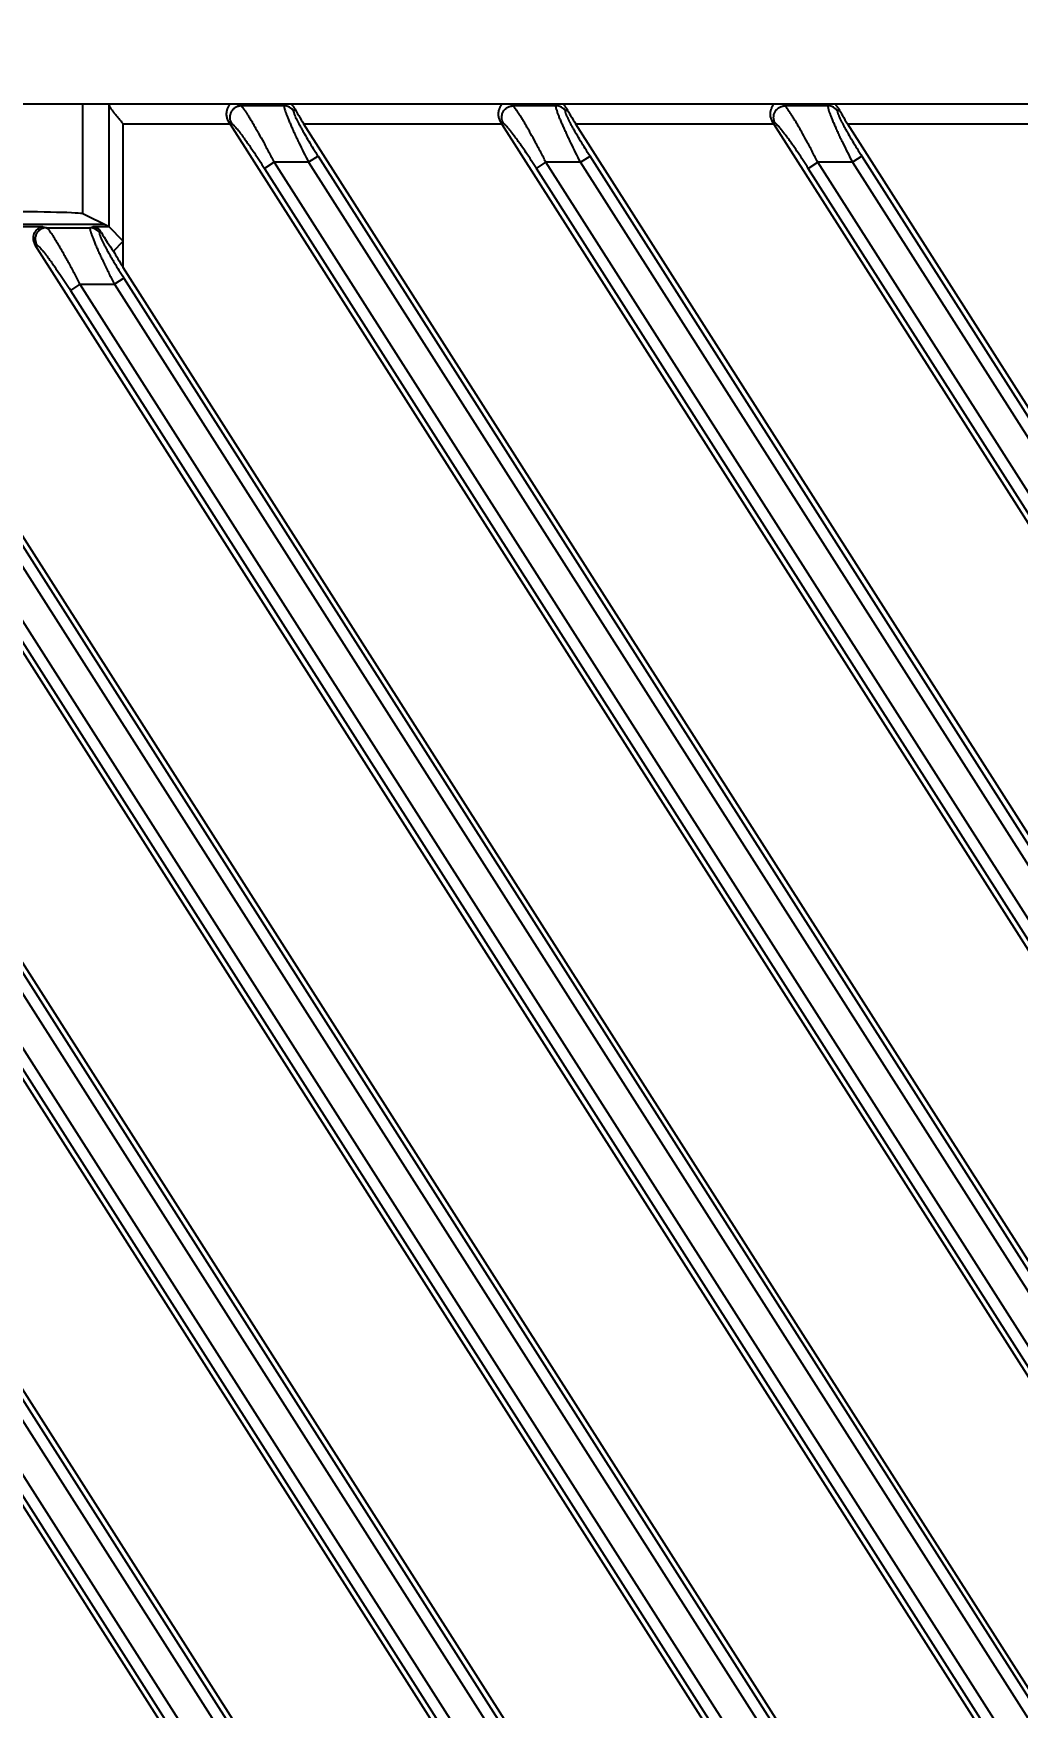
# Model space of a CAD drawing. Header units: millimetres. Extents: x 620 to 19791, y 2539 to 6969.
# Drawn here: x 3043 to 3077.8, y 3931.7 to 3990.9 of the extents above; entities that cross this region are included whole.
import ezdxf

# ---------------------------------------------------------------- set-up
doc = ezdxf.new("R2010")
doc.units = ezdxf.units.MM
doc.styles.get("Standard").update_dxf_attribs({"font": 'arial.ttf'})
doc.dimstyles.new('缩小5倍', dxfattribs={"dimtxt": 40, "dimasz": 20, "dimexe": 1, "dimexo": 0.2, "dimgap": 0, "dimtad": 1, "dimtoh": 1, "dimdec": 1, "dimzin": 9, "dimdsep": 46, "dimtxsty": 'Standard', "dimblk": '_FILLED', "dimcen": 0.2, "dimclrd": 256, "dimclre": 256, "dimclrt": 256, "dimadec": 1, "dimazin": 2, "dimtfac": 1, "dimtdec": 1, "dimtofl": 0, "dimtmove": 0, "dimatfit": 3, "dimldrblk": '_FILLED', "dimfxl": 1, "dimtolj": 1, "dimtzin": 0, "dimarcsym": 0})

# ---------------------------------------------------------------- blocks, each defined once
blk = doc.blocks.new('_FILLED')
at = {"color": 0, "linetype": 'ByBlock'}
blk.add_solid([(0, 0), (-1, 0.15), (-1, -0.15)], dxfattribs=at)
blk = doc.blocks.new('*D4')
at = {"lineweight": -2, "transparency": 16777216}
for p, q in [((2541.204, 3961.078), (2541.204, 4164.391)), ((3108.204, 3961.078), (3108.204, 4164.391)), ((2561.204, 4163.391), (3088.204, 4163.391))]:
    blk.add_line(p, q, dxfattribs=at)
at = {"layer": 'Defpoints', "color": 0, "transparency": 16777216}
for p in [(3108.204, 4163.391), (2541.204, 3960.878), (3108.204, 3960.878)]:
    blk.add_point(p, dxfattribs=at)
at = {"lineweight": -2, "transparency": 16777216, "xscale": 20, "yscale": 20, "zscale": 20, "rotation": 180}
blk.add_blockref('_FILLED', (2541.204, 4163.391), dxfattribs=at)
at = {"lineweight": -2, "transparency": 16777216, "xscale": 20, "yscale": 20, "zscale": 20}
blk.add_blockref('_FILLED', (3108.204, 4163.391), dxfattribs=at)
at = {"lineweight": 5, "transparency": 16777216, "insert": (2824.704, 4189.284), "char_height": 40, "attachment_point": 5}
blk.add_mtext('\\A1;567mm [1\'-10 3/8"]', dxfattribs=at)
blk = doc.blocks.new('*D6')
at = {"lineweight": -2, "transparency": 16777216}
for p, q in [((2559.704, 3963.578), (2559.704, 4079.175)), ((3089.704, 3963.578), (3089.704, 4079.175)), ((2579.704, 4078.175), (3069.704, 4078.175))]:
    blk.add_line(p, q, dxfattribs=at)
at = {"layer": 'Defpoints', "color": 0, "transparency": 16777216}
for p in [(3089.704, 4078.175), (2559.704, 3963.378), (3089.704, 3963.378)]:
    blk.add_point(p, dxfattribs=at)
at = {"lineweight": -2, "transparency": 16777216, "xscale": 20, "yscale": 20, "zscale": 20, "rotation": 180}
blk.add_blockref('_FILLED', (2559.704, 4078.175), dxfattribs=at)
at = {"lineweight": -2, "transparency": 16777216, "xscale": 20, "yscale": 20, "zscale": 20}
blk.add_blockref('_FILLED', (3089.704, 4078.175), dxfattribs=at)
at = {"lineweight": 5, "transparency": 16777216, "insert": (2824.704, 4104.069), "char_height": 40, "attachment_point": 5}
blk.add_mtext('\\A1;530mm [1\'-8 7/8"]', dxfattribs=at)

msp = doc.modelspace()

# ---------------------------------------------------------------- linework, layer by layer
at = {"color": 7, "linetype": 'Continuous'}
for p, q in [((3124.70388, 3988.37829), (2524.70388, 3988.37829)), ((3044.75231, 3984.50662), (3044.75231, 3988.37829)), ((3045.67905, 3984.04339), (3045.67905, 3988.34075)), ((3050.22773, 3988.37829), (3050.33526, 3988.3193)), ((3051.85894, 3988.3193), (3050.33526, 3988.3193)), ((3051.89131, 3988.37829), (3051.85894, 3988.3193)), ((3052.23946, 3988.21594), (3052.19501, 3988.13492)), ((3059.93935, 3988.3193), (3059.83181, 3988.37829)), ((3061.46302, 3988.3193), (3059.93935, 3988.3193)), ((3061.46302, 3988.3193), (3061.49539, 3988.37829)), ((3061.84354, 3988.21594), (3061.79909, 3988.13492)), ((3069.54343, 3988.3193), (3069.43589, 3988.37829)), ((3071.0671, 3988.3193), (3069.54343, 3988.3193)), ((3071.09947, 3988.37829), (3071.0671, 3988.3193)), ((3071.44762, 3988.21594), (3071.40317, 3988.13492)), ((3049.94735, 3987.67829), (3046.17836, 3987.67829)), ((3046.17836, 3982.61358), (3046.17836, 3987.67829)), ((3049.89077, 3987.7662), (3049.99919, 3987.70672)), ((3049.94735, 3987.67829), (3119.62145, 3878.31186)), ((3059.55143, 3987.67829), (3052.55587, 3987.67829)), ((3120.2936, 3881.35136), (3052.55587, 3987.67829)), ((3059.60327, 3987.70672), (3059.49486, 3987.7662)), ((3059.55143, 3987.67829), (3123.96933, 3886.56245)), ((3069.15551, 3987.67829), (3062.15995, 3987.67829)), ((3124.00388, 3890.60276), (3062.15995, 3987.67829)), ((3069.20735, 3987.70672), (3069.09894, 3987.7662)), ((3069.15551, 3987.67829), (3083.23206, 3965.58254)), ((3078.75959, 3987.67829), (3071.76403, 3987.67829)), ((3083.96678, 3968.5238), (3071.76403, 3987.67829)), ((3053.05894, 3986.54101), (3052.72286, 3986.32691)), ((3053.05894, 3986.54101), (3118.67904, 3883.53808)), ((3062.32695, 3986.32691), (3062.66302, 3986.54101)), ((3122.98857, 3891.84886), (3062.66302, 3986.54101)), ((3072.2671, 3986.54101), (3071.93103, 3986.32691)), ((3072.2671, 3986.54101), (3084.03048, 3968.0762)), ((3051.50221, 3986.32691), (3051.16613, 3986.11281)), ((3051.16613, 3986.11281), (3118.0069, 3881.19383)), ((3052.72286, 3986.32691), (3051.50221, 3986.32691)), ((3051.50221, 3986.32691), (3118.34297, 3881.40793)), ((3052.72286, 3986.32691), (3118.34297, 3883.32398)), ((3060.77022, 3986.11281), (3061.10629, 3986.32691)), ((3122.31642, 3889.50461), (3060.77022, 3986.11281)), ((3062.32695, 3986.32691), (3061.10629, 3986.32691)), ((3122.6525, 3889.71871), (3061.10629, 3986.32691)), ((3122.6525, 3891.63476), (3062.32695, 3986.32691)), ((3070.3743, 3986.11281), (3070.71037, 3986.32691)), ((3083.57539, 3965.39124), (3070.3743, 3986.11281)), ((3071.93103, 3986.32691), (3070.71037, 3986.32691)), ((3083.91146, 3965.60535), (3070.71037, 3986.32691)), ((3071.93103, 3986.32691), (3083.69441, 3967.8621)), ((3045.50473, 3984.13067), (2987.90303, 3984.13067)), ((3043.33786, 3984.04391), (3035.49331, 3984.04391)), ((3043.33786, 3984.04391), (3043.46301, 3984.01669)), ((3045.67836, 3984.04391), (3044.75231, 3984.50662)), ((3045.00692, 3984.01669), (3045.09739, 3984.04391)), ((3045.67836, 3984.04391), (3045.09739, 3984.04391)), ((3046.17836, 3983.54408), (3045.67905, 3984.04339)), ((3124.00388, 3815.22582), (3016.77333, 3983.54408)), ((3124.00388, 3830.30121), (3026.37741, 3983.54408)), ((3119.86967, 3851.86601), (3035.98149, 3983.54408)), ((3043.46301, 3984.01669), (3045.00692, 3984.01669)), ((3045.40222, 3983.84875), (3045.343, 3983.83093)), ((3045.82549, 3983.19121), (3046.17836, 3983.54408)), ((3014.24524, 3983.41783), (3123.96933, 3811.18551)), ((3023.84932, 3983.41783), (3123.96933, 3826.26089)), ((3033.4534, 3983.41783), (3119.62145, 3848.16109)), ((3043.05748, 3983.41783), (3043.12693, 3983.40273)), ((3043.05748, 3983.41783), (3119.62145, 3863.23648)), ((3120.2936, 3866.27597), (3046.17836, 3982.61358)), ((3122.31642, 3814.12767), (3015.49528, 3981.80328)), ((3122.6525, 3814.34177), (3015.83135, 3982.01738)), ((3122.6525, 3816.25782), (3017.05201, 3982.01738)), ((3122.98857, 3816.47192), (3017.38808, 3982.23148)), ((3122.31642, 3829.20306), (3025.09936, 3981.80328)), ((3122.6525, 3829.41716), (3025.43544, 3982.01738)), ((3122.6525, 3831.33321), (3026.65609, 3982.01738)), ((3122.98857, 3831.54731), (3026.99217, 3982.23148)), ((3034.70344, 3981.80328), (3118.0069, 3851.04305)), ((3035.03952, 3982.01738), (3118.34297, 3851.25715)), ((3036.26017, 3982.01738), (3118.34297, 3853.1732)), ((3036.59625, 3982.23148), (3118.67904, 3853.3873)), ((3044.6436, 3982.01738), (3044.30753, 3981.80328)), ((3044.30753, 3981.80328), (3118.0069, 3866.11844)), ((3044.6436, 3982.01738), (3045.86426, 3982.01738)), ((3044.6436, 3982.01738), (3118.34297, 3866.33254)), ((3046.20033, 3982.23148), (3045.86426, 3982.01738)), ((3045.86426, 3982.01738), (3118.34297, 3868.24859)), ((3046.20033, 3982.23148), (3118.67904, 3868.46269))]:
    msp.add_line(p, q, dxfattribs=at)
for centre, radius, start, end in [((3051.85714, 3987.91754), 0.40177, 32.7567628, 89.7432372), ((3061.46122, 3987.91754), 0.40177, 32.7567604, 89.7432396), ((3071.0653, 3987.91754), 0.40177, 32.7567628, 89.7432372), ((3045.00559, 3983.61746), 0.39925, 32.3207193, 89.8089141)]:
    msp.add_arc(centre, radius, start, end, dxfattribs=at)
for centre, major_axis, ratio, start_param, end_param in [((3045.6672, 3987.67829), (0, 0.7), 0.05240778, -0.3290003, 0), ((3052.62848, 3987.67829), (-0.44888, 0.69922), 0.07362361, 0.64774565, 1.52356709), ((3062.23256, 3987.67829), (-0.44888, 0.69922), 0.07362361, 0.64774565, 1.52356709), ((3071.83664, 3987.67829), (-0.44888, 0.69922), 0.07362361, 0.64774565, 1.52356709), ((3049.87474, 3987.67829), (-0.44888, 0.69922), 0.07362361, -1.61802557, -1.49211468), ((3059.47882, 3987.67829), (-0.44888, 0.69922), 0.07362361, -1.61802557, -1.49211468), ((3069.0829, 3987.67829), (-0.44888, 0.69922), 0.07362361, -1.61802557, -1.49211468), ((3041.75642, 3984.50251), (3, 0), 0.02618592, 0.05235988, 1.57079633), ((3045.67768, 3983.54408), (0, 0.5), 0.05240778, -0.05235988, -0.02617994), ((3043.39775, 3983.63102), (0.39382, -0.08564), 0.99249247, -2.70686945, -2.36400105), ((3045.63744, 3983.54408), (-0.32063, 0.49944), 0.07362361, 0.86834516, 2.30703521), ((3046.17836, 3982.69499), (-0.49864, 0.78871), 0.04675252, 0.86114355, 1.64461168)]:
    msp.add_ellipse(centre, major_axis=major_axis, ratio=ratio, start_param=start_param, end_param=end_param, dxfattribs=at)
for points, knots in [([(3045.67905, 3988.34075), (3045.67962, 3988.33706), (3045.68147, 3988.32921), (3045.68571, 3988.31701), (3045.69151, 3988.30363), (3045.70163, 3988.28345), (3045.71769, 3988.256), (3045.74065, 3988.22092), (3045.76736, 3988.18297), (3045.80824, 3988.12773), (3045.86502, 3988.055), (3045.93829, 3987.96464), (3046.01609, 3987.87086), (3046.09659, 3987.77505), (3046.151, 3987.71067), (3046.17836, 3987.67829)], [0, 0, 0, 0, 0.01346267, 0.02895786, 0.0464714, 0.06593193, 0.11024824, 0.16092215, 0.2169327, 0.27736052, 0.40842857, 0.54924833, 0.69637445, 0.84732, 1, 1, 1, 1]), ([(3049.90195, 3988.37829), (3049.90473, 3988.37829), (3049.90868, 3988.37805), (3049.91348, 3988.37683), (3049.91631, 3988.37558), (3049.91856, 3988.37393), (3049.92076, 3988.3711), (3049.92156, 3988.36734), (3049.92125, 3988.36334), (3049.92016, 3988.35834), (3049.9174, 3988.35128), (3049.91274, 3988.34193), (3049.90681, 3988.33125), (3049.89992, 3988.31928), (3049.89231, 3988.30606), (3049.88428, 3988.29159), (3049.87291, 3988.27007), (3049.85874, 3988.24022), (3049.84329, 3988.20058), (3049.83008, 3988.15628), (3049.8202, 3988.10754), (3049.81477, 3988.05474), (3049.81489, 3987.99854), (3049.82167, 3987.93994), (3049.836, 3987.88031), (3049.85855, 3987.82143), (3049.87912, 3987.78413), (3049.89077, 3987.7662)], [0, 0, 0, 0, 0.01257702, 0.01781054, 0.02241465, 0.0265236, 0.03037052, 0.03842193, 0.04317076, 0.04857674, 0.06155964, 0.0774419, 0.09599931, 0.11697772, 0.14012676, 0.1652091, 0.19206468, 0.25060072, 0.31501815, 0.38494196, 0.46013615, 0.54038439, 0.62539426, 0.71467579, 0.80748501, 0.90293529, 1, 1, 1, 1]), ([(3050.33526, 3988.3193), (3050.30033, 3988.31882), (3050.2301, 3988.30836), (3050.13267, 3988.26556), (3050.0494, 3988.19866), (3049.98617, 3988.11234), (3049.94734, 3988.01263), (3049.93566, 3987.90645), (3049.95191, 3987.80129), (3049.98083, 3987.73644), (3049.99919, 3987.70672)], [0, 0, 0, 0, 0.12430884, 0.24913682, 0.37443478, 0.5, 0.62556522, 0.75086319, 0.87569116, 1, 1, 1, 1]), ([(3050.33526, 3988.3193), (3050.34014, 3988.31595), (3050.35054, 3988.30731), (3050.36663, 3988.29126), (3050.38503, 3988.27057), (3050.40564, 3988.24534), (3050.42839, 3988.21567), (3050.46318, 3988.168), (3050.51103, 3988.09827), (3050.57295, 3988.00308), (3050.64105, 3987.89402), (3050.71453, 3987.77247), (3050.79263, 3987.63978), (3050.87461, 3987.49728), (3050.99051, 3987.29175), (3051.13995, 3987.01936), (3051.32115, 3986.6788), (3051.44181, 3986.44542), (3051.50221, 3986.32691)], [0, 0, 0, 0, 0.00766404, 0.0174775, 0.02944702, 0.04354253, 0.05971558, 0.07790581, 0.12004581, 0.16934216, 0.22513027, 0.28673382, 0.35348578, 0.42473894, 0.49986984, 0.65939858, 0.82754437, 1, 1, 1, 1]), ([(3051.85894, 3988.3193), (3051.85826, 3988.31774), (3051.85717, 3988.31414), (3051.85589, 3988.30528), (3051.85618, 3988.29115), (3051.85881, 3988.27082), (3051.86382, 3988.24591), (3051.87121, 3988.21651), (3051.8851, 3988.16842), (3051.90854, 3988.09807), (3051.94385, 3988.00233), (3051.98739, 3987.89217), (3052.03848, 3987.7691), (3052.09644, 3987.63468), (3052.16053, 3987.49049), (3052.23004, 3987.33806), (3052.30424, 3987.17883), (3052.40986, 3986.95653), (3052.54889, 3986.67147), (3052.66394, 3986.44252), (3052.72286, 3986.32691)], [0, 0, 0, 0, 0.00233725, 0.0051415, 0.01230877, 0.02169236, 0.03334339, 0.04726217, 0.06342158, 0.10224926, 0.14929847, 0.20390165, 0.26531176, 0.33274472, 0.405412, 0.48254047, 0.56338584, 0.64724509, 0.82136559, 1, 1, 1, 1]), ([(3052.23946, 3988.21594), (3052.23315, 3988.22825), (3052.22005, 3988.25143), (3052.19882, 3988.28316), (3052.18085, 3988.30664), (3052.16712, 3988.32332), (3052.15778, 3988.3343), (3052.14932, 3988.34415), (3052.142, 3988.3528), (3052.13611, 3988.36022), (3052.13235, 3988.36571), (3052.13044, 3988.36954), (3052.12947, 3988.37229), (3052.12938, 3988.37504), (3052.13091, 3988.37687), (3052.13258, 3988.37773), (3052.13474, 3988.37821), (3052.13634, 3988.37829), (3052.13722, 3988.37829)], [0, 0, 0, 0, 0.20431742, 0.39289582, 0.56340269, 0.64080562, 0.71209163, 0.77632746, 0.8325289, 0.87952523, 0.91623258, 0.9305912, 0.94239371, 0.95973252, 0.96750106, 0.97630911, 0.98700364, 1, 1, 1, 1]), ([(3059.50604, 3988.37829), (3059.50881, 3988.37829), (3059.51276, 3988.37805), (3059.51756, 3988.37683), (3059.52039, 3988.37558), (3059.52264, 3988.37393), (3059.52484, 3988.3711), (3059.52564, 3988.36734), (3059.52533, 3988.36334), (3059.52424, 3988.35834), (3059.52149, 3988.35128), (3059.51682, 3988.34193), (3059.51089, 3988.33125), (3059.504, 3988.31928), (3059.49639, 3988.30606), (3059.48836, 3988.29159), (3059.47699, 3988.27007), (3059.46282, 3988.24022), (3059.44737, 3988.20058), (3059.43416, 3988.15628), (3059.42428, 3988.10754), (3059.41885, 3988.05474), (3059.41898, 3987.99854), (3059.42575, 3987.93994), (3059.44009, 3987.88031), (3059.46263, 3987.82143), (3059.4832, 3987.78413), (3059.49486, 3987.7662)], [0, 0, 0, 0, 0.01257702, 0.01781054, 0.02241465, 0.0265236, 0.03037052, 0.03842193, 0.04317076, 0.04857674, 0.06155964, 0.07744191, 0.09599931, 0.11697772, 0.14012676, 0.16520911, 0.19206469, 0.25060072, 0.31501815, 0.38494195, 0.46013614, 0.54038439, 0.62539426, 0.71467579, 0.80748501, 0.90293529, 1, 1, 1, 1]), ([(3059.60327, 3987.70672), (3059.58491, 3987.73644), (3059.55599, 3987.80129), (3059.53974, 3987.90645), (3059.55142, 3988.01263), (3059.59025, 3988.11234), (3059.65348, 3988.19866), (3059.73675, 3988.26556), (3059.83418, 3988.30836), (3059.90441, 3988.31882), (3059.93935, 3988.3193)], [0, 0, 0, 0, 0.12430883, 0.2491368, 0.37443477, 0.5, 0.62556523, 0.7508632, 0.87569117, 1, 1, 1, 1]), ([(3061.10629, 3986.32691), (3061.04589, 3986.44542), (3060.92523, 3986.6788), (3060.74403, 3987.01936), (3060.59459, 3987.29176), (3060.47869, 3987.49729), (3060.39671, 3987.63979), (3060.31862, 3987.77247), (3060.24513, 3987.89402), (3060.17704, 3988.00308), (3060.11511, 3988.09827), (3060.06726, 3988.168), (3060.03247, 3988.21567), (3060.00972, 3988.24533), (3059.98911, 3988.27057), (3059.97071, 3988.29126), (3059.95462, 3988.30731), (3059.94422, 3988.31595), (3059.93935, 3988.3193)], [0, 0, 0, 0, 0.17245735, 0.34060402, 0.50013324, 0.57526366, 0.64651599, 0.71326702, 0.77486973, 0.83065721, 0.87995311, 0.92209298, 0.9402833, 0.95645648, 0.97055233, 0.98252214, 0.99233585, 1, 1, 1, 1]), ([(3062.32695, 3986.32691), (3062.26803, 3986.44251), (3062.15297, 3986.67146), (3062.01395, 3986.95652), (3061.90833, 3987.17882), (3061.83413, 3987.33804), (3061.76462, 3987.49047), (3061.70053, 3987.63466), (3061.64257, 3987.76907), (3061.59148, 3987.89215), (3061.54794, 3988.00231), (3061.51262, 3988.09806), (3061.48918, 3988.1684), (3061.4753, 3988.2165), (3061.46791, 3988.2459), (3061.46289, 3988.27081), (3061.46026, 3988.29114), (3061.45997, 3988.30528), (3061.46125, 3988.31414), (3061.46234, 3988.31774), (3061.46302, 3988.3193)], [0, 0, 0, 0, 0.17862961, 0.35274656, 0.43660497, 0.51745044, 0.59457792, 0.66724445, 0.73467739, 0.79608748, 0.85069131, 0.89774174, 0.93657107, 0.95273152, 0.96665189, 0.97830457, 0.98768958, 0.99485788, 0.99766249, 1, 1, 1, 1]), ([(3061.84354, 3988.21594), (3061.83723, 3988.22825), (3061.82413, 3988.25143), (3061.8029, 3988.28316), (3061.78493, 3988.30664), (3061.7712, 3988.32332), (3061.76186, 3988.3343), (3061.7534, 3988.34415), (3061.74608, 3988.3528), (3061.74019, 3988.36022), (3061.73643, 3988.36571), (3061.73452, 3988.36954), (3061.73356, 3988.37229), (3061.73346, 3988.37504), (3061.73499, 3988.37687), (3061.73666, 3988.37773), (3061.73882, 3988.37821), (3061.74043, 3988.37829), (3061.7413, 3988.37829)], [0, 0, 0, 0, 0.20431744, 0.39289585, 0.56340273, 0.64080564, 0.71209165, 0.77632748, 0.83252891, 0.87952524, 0.91623259, 0.93059121, 0.94239371, 0.95973252, 0.96750106, 0.9763091, 0.98700364, 1, 1, 1, 1]), ([(3069.11012, 3988.37829), (3069.11289, 3988.37829), (3069.11684, 3988.37805), (3069.12164, 3988.37683), (3069.12447, 3988.37558), (3069.12673, 3988.37393), (3069.12892, 3988.3711), (3069.12972, 3988.36734), (3069.12942, 3988.36334), (3069.12832, 3988.35834), (3069.12557, 3988.35128), (3069.1209, 3988.34193), (3069.11498, 3988.33125), (3069.10808, 3988.31928), (3069.10048, 3988.30606), (3069.09244, 3988.29159), (3069.08107, 3988.27007), (3069.0669, 3988.24022), (3069.05146, 3988.20058), (3069.03824, 3988.15628), (3069.02836, 3988.10754), (3069.02293, 3988.05474), (3069.02306, 3987.99854), (3069.02983, 3987.93994), (3069.04417, 3987.88031), (3069.06671, 3987.82143), (3069.08728, 3987.78413), (3069.09894, 3987.7662)], [0, 0, 0, 0, 0.01257702, 0.01781054, 0.02241465, 0.0265236, 0.03037052, 0.03842193, 0.04317076, 0.04857674, 0.06155964, 0.07744191, 0.09599931, 0.11697772, 0.14012676, 0.16520911, 0.19206469, 0.25060072, 0.31501815, 0.38494195, 0.46013614, 0.54038439, 0.62539426, 0.71467579, 0.80748501, 0.90293529, 1, 1, 1, 1]), ([(3069.20735, 3987.70672), (3069.18899, 3987.73644), (3069.16007, 3987.80129), (3069.14382, 3987.90645), (3069.1555, 3988.01263), (3069.19433, 3988.11234), (3069.25756, 3988.19866), (3069.34083, 3988.26556), (3069.43826, 3988.30836), (3069.50849, 3988.31882), (3069.54343, 3988.3193)], [0, 0, 0, 0, 0.12430883, 0.2491368, 0.37443477, 0.5, 0.62556523, 0.7508632, 0.87569117, 1, 1, 1, 1]), ([(3070.71037, 3986.32691), (3070.64997, 3986.44542), (3070.52931, 3986.6788), (3070.34811, 3987.01936), (3070.19867, 3987.29176), (3070.08277, 3987.49729), (3070.00079, 3987.63979), (3069.9227, 3987.77247), (3069.84921, 3987.89402), (3069.78112, 3988.00308), (3069.7192, 3988.09827), (3069.67134, 3988.168), (3069.63655, 3988.21567), (3069.61381, 3988.24533), (3069.59319, 3988.27057), (3069.57479, 3988.29126), (3069.5587, 3988.30731), (3069.5483, 3988.31595), (3069.54343, 3988.3193)], [0, 0, 0, 0, 0.17245735, 0.34060402, 0.50013324, 0.57526366, 0.64651599, 0.71326702, 0.77486973, 0.83065721, 0.87995311, 0.92209298, 0.9402833, 0.95645648, 0.97055233, 0.98252214, 0.99233585, 1, 1, 1, 1]), ([(3071.0671, 3988.3193), (3071.06642, 3988.31774), (3071.06533, 3988.31414), (3071.06405, 3988.30528), (3071.06434, 3988.29115), (3071.06697, 3988.27082), (3071.07199, 3988.24591), (3071.07938, 3988.21651), (3071.09326, 3988.16842), (3071.1167, 3988.09807), (3071.15202, 3988.00233), (3071.19555, 3987.89217), (3071.24664, 3987.7691), (3071.3046, 3987.63468), (3071.3687, 3987.49049), (3071.4382, 3987.33806), (3071.5124, 3987.17883), (3071.61802, 3986.95653), (3071.75705, 3986.67147), (3071.87211, 3986.44252), (3071.93103, 3986.32691)], [0, 0, 0, 0, 0.00233725, 0.0051415, 0.01230877, 0.02169236, 0.03334339, 0.04726217, 0.06342158, 0.10224926, 0.14929847, 0.20390165, 0.26531176, 0.33274472, 0.405412, 0.48254047, 0.56338584, 0.64724509, 0.82136559, 1, 1, 1, 1]), ([(3071.44762, 3988.21594), (3071.44131, 3988.22825), (3071.42821, 3988.25143), (3071.40698, 3988.28316), (3071.38901, 3988.30664), (3071.37528, 3988.32332), (3071.36594, 3988.3343), (3071.35748, 3988.34415), (3071.35016, 3988.3528), (3071.34428, 3988.36022), (3071.34051, 3988.36571), (3071.3386, 3988.36954), (3071.33764, 3988.37229), (3071.33754, 3988.37504), (3071.33907, 3988.37687), (3071.34074, 3988.37773), (3071.3429, 3988.37821), (3071.34451, 3988.37829), (3071.34539, 3988.37829)], [0, 0, 0, 0, 0.20431742, 0.39289582, 0.56340269, 0.64080562, 0.71209163, 0.77632746, 0.8325289, 0.87952523, 0.91623258, 0.9305912, 0.94239371, 0.95973252, 0.96750106, 0.97630911, 0.98700364, 1, 1, 1, 1]), ([(3049.99919, 3987.70672), (3050.00418, 3987.70398), (3050.0149, 3987.69684), (3050.03163, 3987.68339), (3050.05076, 3987.66604), (3050.07217, 3987.64492), (3050.09574, 3987.62015), (3050.13156, 3987.58061), (3050.18066, 3987.52305), (3050.24397, 3987.44483), (3050.31312, 3987.35588), (3050.38725, 3987.25744), (3050.46557, 3987.15069), (3050.54734, 3987.03672), (3050.66211, 3986.87359), (3050.80949, 3986.65841), (3050.9879, 3986.38996), (3051.10669, 3986.20611), (3051.16613, 3986.11281)], [0, 0, 0, 0, 0.00861548, 0.01945506, 0.03250532, 0.04771376, 0.06500856, 0.08430547, 0.12852608, 0.17959919, 0.23674199, 0.29920162, 0.36627417, 0.43730938, 0.51170719, 0.66841849, 0.83240191, 1, 1, 1, 1]), ([(3052.19501, 3988.13492), (3052.19351, 3988.13219), (3052.19238, 3988.12703), (3052.19207, 3988.1196), (3052.19265, 3988.10954), (3052.19522, 3988.09453), (3052.2006, 3988.07374), (3052.20848, 3988.04919), (3052.21881, 3988.021), (3052.23155, 3987.98929), (3052.25265, 3987.94023), (3052.28468, 3987.87144), (3052.32969, 3987.78097), (3052.38206, 3987.68061), (3052.44098, 3987.5718), (3052.50561, 3987.45593), (3052.60023, 3987.29042), (3052.72763, 3987.07461), (3052.88934, 3986.80965), (3053.00162, 3986.63098), (3053.05894, 3986.54101)], [0, 0, 0, 0, 0.00513139, 0.00842825, 0.01227121, 0.02168354, 0.03346405, 0.04762191, 0.06412364, 0.08290529, 0.1038896, 0.15207653, 0.20784634, 0.27029272, 0.33850562, 0.41161264, 0.48879839, 0.65247538, 0.824325, 1, 1, 1, 1]), ([(3060.77022, 3986.11281), (3060.71077, 3986.20611), (3060.59198, 3986.38996), (3060.41357, 3986.65842), (3060.26618, 3986.87359), (3060.15142, 3987.03672), (3060.06965, 3987.15069), (3059.99133, 3987.25744), (3059.9172, 3987.35588), (3059.84805, 3987.44483), (3059.78475, 3987.52305), (3059.73565, 3987.58061), (3059.69982, 3987.62015), (3059.67625, 3987.64492), (3059.65484, 3987.66604), (3059.63571, 3987.68339), (3059.61898, 3987.69684), (3059.60826, 3987.70398), (3059.60327, 3987.70672)], [0, 0, 0, 0, 0.16759959, 0.3315838, 0.48829557, 0.56269303, 0.63372748, 0.70079917, 0.76325798, 0.82040013, 0.87147276, 0.91569321, 0.93499019, 0.95228514, 0.96749393, 0.9805445, 0.99138436, 1, 1, 1, 1]), ([(3062.66302, 3986.54101), (3062.60571, 3986.63097), (3062.49342, 3986.80964), (3062.33171, 3987.0746), (3062.20431, 3987.29041), (3062.10969, 3987.45592), (3062.04507, 3987.57179), (3061.98615, 3987.68059), (3061.93377, 3987.78095), (3061.88877, 3987.87143), (3061.85674, 3987.94021), (3061.83564, 3987.98928), (3061.8229, 3988.02098), (3061.81256, 3988.04918), (3061.80468, 3988.07373), (3061.7993, 3988.09452), (3061.79673, 3988.10954), (3061.79615, 3988.1196), (3061.79646, 3988.12703), (3061.7976, 3988.13219), (3061.79909, 3988.13492)], [0, 0, 0, 0, 0.1756725, 0.34751936, 0.51119641, 0.58838076, 0.66148693, 0.72969961, 0.79214529, 0.84791499, 0.8961025, 0.91708689, 0.93586948, 0.95237199, 0.96653128, 0.97831341, 0.98772715, 0.99157067, 0.994868, 1, 1, 1, 1]), ([(3070.3743, 3986.11281), (3070.31485, 3986.20611), (3070.19607, 3986.38996), (3070.01765, 3986.65842), (3069.87027, 3986.87359), (3069.7555, 3987.03672), (3069.67373, 3987.15069), (3069.59541, 3987.25744), (3069.52128, 3987.35588), (3069.45213, 3987.44483), (3069.38883, 3987.52305), (3069.33973, 3987.58061), (3069.30391, 3987.62015), (3069.28033, 3987.64492), (3069.25892, 3987.66604), (3069.23979, 3987.68339), (3069.22306, 3987.69684), (3069.21234, 3987.70398), (3069.20735, 3987.70672)], [0, 0, 0, 0, 0.16759959, 0.3315838, 0.48829557, 0.56269303, 0.63372748, 0.70079917, 0.76325798, 0.82040013, 0.87147276, 0.91569321, 0.93499019, 0.95228514, 0.96749393, 0.9805445, 0.99138436, 1, 1, 1, 1]), ([(3071.40317, 3988.13492), (3071.40168, 3988.13219), (3071.40054, 3988.12703), (3071.40024, 3988.1196), (3071.40081, 3988.10954), (3071.40338, 3988.09453), (3071.40876, 3988.07374), (3071.41664, 3988.04919), (3071.42698, 3988.021), (3071.43971, 3987.98929), (3071.46082, 3987.94023), (3071.49285, 3987.87144), (3071.53785, 3987.78097), (3071.59023, 3987.68061), (3071.64914, 3987.5718), (3071.71377, 3987.45593), (3071.80839, 3987.29042), (3071.93579, 3987.07461), (3072.0975, 3986.80965), (3072.20979, 3986.63098), (3072.2671, 3986.54101)], [0, 0, 0, 0, 0.00513139, 0.00842825, 0.01227121, 0.02168354, 0.03346405, 0.04762191, 0.06412364, 0.08290529, 0.1038896, 0.15207653, 0.20784634, 0.27029272, 0.33850562, 0.41161264, 0.48879839, 0.65247538, 0.824325, 1, 1, 1, 1]), ([(3043.33786, 3984.04391), (3043.31544, 3984.04316), (3043.26988, 3984.03655), (3043.20383, 3984.01157), (3043.14123, 3983.97103), (3043.09497, 3983.92471), (3043.06238, 3983.88002), (3043.03209, 3983.82757), (3043.00353, 3983.75138), (3042.98972, 3983.6497), (3042.99681, 3983.57907), (3043.00476, 3983.54408)], [0, 0, 0, 0, 0.09879323, 0.20083792, 0.30865351, 0.42478787, 0.48683671, 0.55183856, 0.69107013, 0.84197893, 1, 1, 1, 1]), ([(3045.40222, 3983.84875), (3045.38501, 3983.87962), (3045.34446, 3983.93462), (3045.26781, 3983.99606), (3045.18437, 3984.03339), (3045.12597, 3984.04299), (3045.09739, 3984.04391)], [0, 0, 0, 0, 0.28093376, 0.53571345, 0.77270813, 1, 1, 1, 1]), ([(3043.46301, 3984.01669), (3043.4278, 3984.01658), (3043.357, 3984.00681), (3043.25867, 3983.96459), (3043.17472, 3983.89783), (3043.11117, 3983.81124), (3043.07245, 3983.71094), (3043.06132, 3983.60399), (3043.07848, 3983.49799), (3043.10817, 3983.43268), (3043.12693, 3983.40273)], [0, 0, 0, 0, 0.12448754, 0.24916618, 0.37409919, 0.4992535, 0.62454269, 0.74984325, 0.87502062, 1, 1, 1, 1]), ([(3043.46301, 3984.01669), (3043.46484, 3984.0162), (3043.46875, 3984.01463), (3043.47473, 3984.01119), (3043.48137, 3984.00646), (3043.49177, 3983.99785), (3043.50621, 3983.98367), (3043.52508, 3983.96264), (3043.54636, 3983.93668), (3043.5798, 3983.89309), (3043.62651, 3983.82717), (3043.68768, 3983.73515), (3043.75587, 3983.62756), (3043.83019, 3983.50595), (3043.90978, 3983.37183), (3043.99379, 3983.2267), (3044.08144, 3983.072), (3044.17197, 3982.90913), (3044.29721, 3982.67984), (3044.45573, 3982.38238), (3044.5809, 3982.1404), (3044.6436, 3982.01738)], [0, 0, 0, 0, 0.00244337, 0.00539039, 0.00888001, 0.01293292, 0.0227628, 0.03490209, 0.04932241, 0.06597155, 0.10566603, 0.15333998, 0.20827019, 0.26970632, 0.33690108, 0.40912698, 0.48568265, 0.56589591, 0.64912618, 0.82216404, 1, 1, 1, 1]), ([(3045.00692, 3984.01669), (3045.00575, 3984.01625), (3045.00346, 3984.01482), (3045.00088, 3984.01134), (3044.99905, 3984.00665), (3044.9979, 3984.00074), (3044.9974, 3983.9936), (3044.99764, 3983.98154), (3044.99985, 3983.96329), (3045.00488, 3983.93778), (3045.01248, 3983.9074), (3045.02262, 3983.87227), (3045.03527, 3983.83252), (3045.05038, 3983.78834), (3045.06787, 3983.73988), (3045.08766, 3983.68736), (3045.11801, 3983.60962), (3045.16118, 3983.50393), (3045.2191, 3983.36804), (3045.2839, 3983.22108), (3045.35475, 3983.06476), (3045.43084, 3982.90074), (3045.53977, 3982.67073), (3045.68371, 3982.37507), (3045.80305, 3982.13747), (3045.86426, 3982.01738)], [0, 0, 0, 0, 0.00171486, 0.00360073, 0.00584472, 0.00856101, 0.0118144, 0.01564063, 0.02507835, 0.03695261, 0.0512658, 0.06798651, 0.08706214, 0.10842164, 0.13198522, 0.15766007, 0.18534923, 0.24635014, 0.31412469, 0.38779021, 0.46647613, 0.54934317, 0.6355946, 0.81527439, 1, 1, 1, 1]), ([(3045.343, 3983.83093), (3045.34183, 3983.83058), (3045.33956, 3983.82947), (3045.33688, 3983.82657), (3045.33501, 3983.82261), (3045.33388, 3983.81764), (3045.33346, 3983.81164), (3045.33384, 3983.80149), (3045.33634, 3983.78615), (3045.34181, 3983.76476), (3045.34997, 3983.73932), (3045.36077, 3983.70995), (3045.37417, 3983.67681), (3045.39007, 3983.64006), (3045.40839, 3983.59989), (3045.42902, 3983.5565), (3045.46046, 3983.4926), (3045.50482, 3983.40627), (3045.56386, 3983.29604), (3045.62932, 3983.17775), (3045.70032, 3983.05285), (3045.77601, 3982.92269), (3045.88346, 3982.74155), (3046.02447, 3982.51014), (3046.14085, 3982.32485), (3046.20033, 3982.23148)], [0, 0, 0, 0, 0.00199446, 0.00403813, 0.00635103, 0.00908986, 0.01235091, 0.01618901, 0.02570185, 0.03775391, 0.05235527, 0.06946891, 0.08902571, 0.1109347, 0.13509221, 0.16138135, 0.18968096, 0.25180286, 0.32044258, 0.39461128, 0.47338061, 0.5558988, 0.64139344, 0.81856309, 1, 1, 1, 1]), ([(3043.12693, 3983.40273), (3043.12881, 3983.40232), (3043.13283, 3983.40103), (3043.14183, 3983.39683), (3043.15469, 3983.3885), (3043.1718, 3983.37493), (3043.19149, 3983.35716), (3043.21365, 3983.33532), (3043.24821, 3983.29895), (3043.2963, 3983.24426), (3043.35904, 3983.1683), (3043.42847, 3983.08025), (3043.5036, 3982.98151), (3043.58351, 3982.87343), (3043.66736, 3982.75724), (3043.78567, 3982.58982), (3043.93805, 3982.36799), (3044.1228, 3982.09044), (3044.2459, 3981.90002), (3044.30753, 3981.80328)], [0, 0, 0, 0, 0.00289299, 0.00632219, 0.01489885, 0.02584479, 0.0391519, 0.05476635, 0.07260898, 0.11458652, 0.1642519, 0.22073463, 0.28318508, 0.35080381, 0.42285263, 0.49865204, 0.65905361, 0.82752372, 1, 1, 1, 1])]:
    msp.add_open_spline(points, degree=3, knots=knots, dxfattribs=at)

# ---------------------------------------------------------------- dimensions: what is measured, and where the dimension line sits
at = {"color": 1, "lineweight": 5}
for base, p1, p2, picture, middle in [((3108.20388, 4163.39059), (2541.20388, 3960.87829), (3108.20388, 3960.87829), '*D4', (2824.70388, 4163.39059)), ((3089.70388, 4078.17505), (2559.70388, 3963.37829), (3089.70388, 3963.37829), '*D6', (2824.70388, 4078.17505))]:
    dim = msp.add_linear_dim(base=base, p1=p1, p2=p2, dimstyle='缩小5倍', override={"dimpost": 'mm'}, dxfattribs=at)
    dim.commit()
    dim.dimension.update_dxf_attribs({"geometry": picture, "text_midpoint": middle, "dimtype": 160})

doc.saveas('drawing.dxf')
